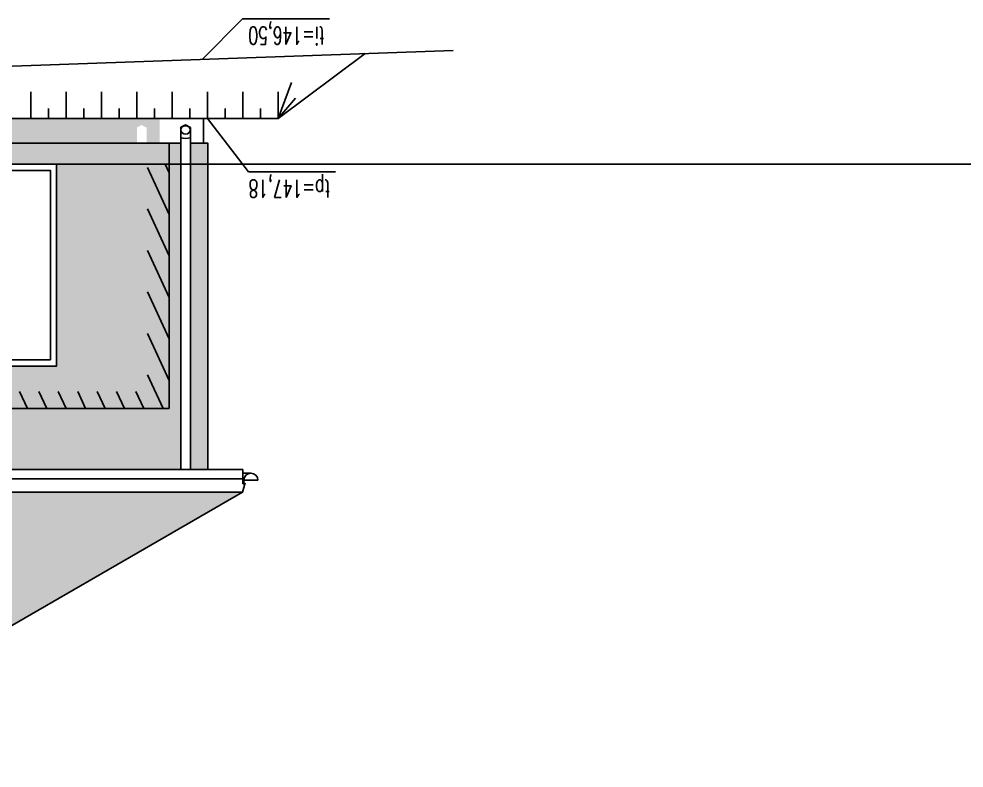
# Model space of a CAD drawing. Header units: millimetres. Extents: x -24587 to 37983, y -70862 to 338.
# Drawn here: x 11451 to 12529, y -59049 to -58195 of the extents above; entities that cross this region are included whole.
import ezdxf
from ezdxf.enums import TextEntityAlignment as Align

# ---------------------------------------------------------------- set-up
doc = ezdxf.new("R2010")
doc.units = ezdxf.units.MM
doc.header["$LTSCALE"] = 50
doc.layers.add('__NIEDRUK__', color=54, linetype='Continuous', plot=False)
for name, color, linetype in [('A-DRZWI_OKNA', 13, 'Continuous'), ('A-SCHODY', 140, 'Continuous'), ('K-CIENKIE', 8, 'Continuous'), ('K-HATCH', 8, 'Continuous'), ('K-HATCH243', 243, 'Continuous'), ('K-LINIA', 254, 'Continuous'), ('K-SRUBY', 3, 'Continuous'), ('K-TEXT 2mm', 254, 'Continuous')]:
    doc.layers.add(name, color=color, linetype=linetype)
doc.styles.add('text 2mm', font='romans.shx', dxfattribs={"width": 0.65})

# ---------------------------------------------------------------- blocks, each defined once
blk = doc.blocks.new('A$Cb5ab7b4c')
for points in [[(-5.5, 4.8), (-5.5, 346.8), (-5.5, 359.2), (-5.5, 392.1)], [(5.5, 4.8), (5.5, 353.8), (5.5, 366.2), (5.5, 392.1)]]:
    blk.add_lwpolyline(points)
blk.add_ellipse((0, 8.6), major_axis=(-10.9, 0), ratio=0.545455, start_param=4.184475, end_param=5.240303)
at = {"extrusion": (0, 0, -1)}
blk.add_ellipse((0, 4.8), major_axis=(-5.5, 0), ratio=0.866025, start_param=1.570796326790928, end_param=7.853981633970514, dxfattribs=at)
blk = doc.blocks.new('A$Ccb614bb5')
blk.add_lwpolyline([(-9, 0), (0, 0), (0, 12), (-1, 12), (-1, 8), (-17, 8)])
blk.add_arc((-9, 8), 8, 180, 0)

msp = doc.modelspace()

# ---------------------------------------------------------------- hatches: boundary and pattern name
at = {"layer": 'K-HATCH'}
h = msp.add_hatch(dxfattribs=at)
h.set_pattern_fill('GRAVEL', color=256, angle=-180, style=0)
h.set_pattern_definition([(228.0127875, (18.288, 25.4), (-203.200000016, -228.599999986), [3.417214, -338.304836]), (184.969741, (16.002, 22.86), (304.79999988, 25.400001447), [5.864047, -580.540489]), (132.510447, (10.16, 22.352), (254.000000107, -279.399999902), [4.134815, -409.347228]), (267.273689, (0.254, 16.002), (25.400000053, 507.999999997), [5.340045, -528.664374]), (292.8336542, (-7e-14, 10.668), (-127.00000001, 304.799999996), [5.236337, -518.398077]), (357.273689, (2.032, 5.842), (-507.999999997, 25.400000053), [5.340045, -528.664374]), (37.6942405, (7.366, 5.588), (-330.199999985, -254.000000019), [7.061937, -699.131153]), (72.2553284, (12.954, 9.906), (177.800000048, 558.799999985), [6.667195, -660.052566]), (121.4295656, (14.986, 16.256), (-203.20000003, 330.199999982), [5.35813, -530.455457]), (175.2363583, (12.192, 20.828), (279.399999996, -25.400000044), [6.117133, -299.73937]), (222.3974378, (6.096, 21.336), (-304.79999999, -279.400000011), [7.910779, -783.167725]), (138.814075, (25.4, 15.748), (-177.79999999, 152.40000001), [2.700045, -267.305658]), (171.4692344, (23.368, 17.526), (330.20000001, -50.799999942), [5.13682, -508.54639]), (225, (18.288, 18.288), (2e-13, -25.4), [3.592093, -32.328931]), (203.1985905, (16.51, 21.336), (127, 50.8), [1.934413, -191.506224]), (291.8014095, (14.732, 20.574), (-25.4, 76.2), [2.735656, -134.04753]), (30.9637565, (15.748, 18.034), (76.2, 50.8), [4.443197, -143.662982]), (161.565051, (19.558, 20.32), (50.8, -25.4), [3.212871, -77.108981]), (16.3895403, (-1e-13, 20.574), (254, 76.2), [4.50088, -445.588267]), (70.346176, (4.318, 21.844), (-101.60000001, -279.399999997), [3.775989, -373.822157]), (293.1985905, (19.558, 25.4), (-50.8, 127), [3.868801, -189.571836]), (343.6104597, (21.082, 21.844), (-254.000000005, 76.199999982), [4.50088, -445.588267]), (339.443955, (-3e-14, 4.826), (-127, 50.8), [4.340352, -212.677343]), (294.7751406, (4.064, 3.302), (-127.00000015, 279.39999993), [3.636721, -360.035934]), (66.8014095, (19.812, 1e-13), (50.8, 127), [3.868801, -189.571836]), (17.3540246, (21.336, 3.556), (-330.199999993, -101.60000002), [4.257827, -421.52376]), (69.443955, (7.366, 5e-14), (-50.8, -127), [2.170176, -214.847519]), (101.309932, (18.288, 1e-13), (-25.4, 101.6), [1.295146, -128.21995]), (165.963757, (18.034, 1.27), (76.2, -25.4), [5.236337, -99.490546]), (186.009006, (12.954, 2.54), (254, 25.400000013), [4.85267, -480.413649]), (303.690068, (15.748, 15.748), (-25.4, 50.8), [3.663239, -87.917764]), (353.1572266, (17.78, 12.7), (431.800000003, -50.799999977), [6.395568, -633.160091]), (60.945396, (24.13, 11.938), (-101.6, -177.8), [2.615082, -258.893923]), (90, (25.4, 14.224), (-25.4, 25.4), [1.524, -23.876]), (120.256437, (12.446, 3.302), (101.59999999, -177.800000007), [3.52867, -349.339408]), (48.0127875, (10.668, 6.35), (203.200000017, 228.599999985), [6.834429, -334.887622]), (4e-13, (15.24, 11.43), (25.4, 25.4), [6.604, -18.796]), (325.3048465, (21.844, 11.43), (254.000000096, -177.799999863), [4.016096, -397.593167]), (254.054604, (25.146, 9.144), (-25.4, -101.6), [3.698291, -181.2165]), (207.6459754, (24.13, 5.588), (-482.600000018, -253.999999966), [6.021451, -596.124644]), (175.4260787, (18.796, 2.794), (-330.2, 25.4), [6.370295, -630.658465])])
edge = h.paths.add_edge_path()
edge.add_ellipse((9427.839, -58331.669), major_axis=(-5.5, 0), ratio=0.8660254, start_angle=0, end_angle=360, ccw=False)
edge.add_line((9436.956, -58320.016), (9437.258, -58318.358))
edge.add_line((9437.258, -58318.358), (9442.491, -58315.155))
edge.add_line((9442.491, -58315.155), (9447.7, -58319.169))
edge.add_line((9447.7, -58319.169), (9447.7, -58336.659))
edge.add_line((9447.7, -58336.659), (11585.7, -58336.659))
edge.add_line((11585.7, -58336.659), (11585.7, -58321.423))
edge.add_line((11585.7, -58321.423), (11585.784, -58318.543))
edge.add_line((11585.784, -58318.543), (11590.998, -58315.888))
edge.add_line((11590.998, -58315.888), (11596.7, -58318.844))
edge.add_line((11596.7, -58318.844), (11596.7, -58336.659))
edge.add_line((11596.7, -58336.659), (11611.7, -58336.659))
edge.add_line((11611.7, -58336.659), (11611.7, -58308.659))
edge.add_line((11611.7, -58308.659), (9421.7, -58308.659))
edge.add_line((9421.7, -58308.659), (9421.7, -58336.659))
edge.add_line((9421.7, -58336.659), (9436.7, -58336.659))
edge.add_line((9436.7, -58336.659), (9436.7, -58321.423))
h = msp.add_hatch(dxfattribs=at)
h.set_pattern_fill('AR-SAND', color=256, scale=0.7, angle=-270)
h.set_pattern_definition([(307.5, (0, 0), (34.258927, 1.120022), [0, -27.0256, 0, -30.226, 0, -28.8925]), (277.5, (0, 0), (50.177757, -31.46663), [0, -14.5796, 0, -24.3586, 0, -9.3345]), (237.5, (-7e-14, 21.87), (0.100603, -55.369466), [0, -8.89, 0, -32.004, 0, -41.783]), (227.5, (-7e-14, 21.87), (15.605053, -53.44895), [0, -4.445, 0, -20.9804, 0, -24.003])])
h.paths.add_polyline_path([(11635.7, -58708.711), (11635.7, -58336.659), (9447.7, -58336.659), (9447.7, -58708.711)])
h.paths.add_polyline_path([(11494.2, -58590.659), (11144.2, -58590.659), (11144.2, -58360.659), (11494.2, -58360.659)], flags=16)
h.paths.add_polyline_path([(10918.265, -58590.659), (10798.265, -58590.659), (10798.265, -58390.659), (10918.265, -58390.659)], flags=16)
h.paths.add_polyline_path([(10556.092, -58590.659), (10436.092, -58590.659), (10436.092, -58390.659), (10556.092, -58390.659)], flags=16)
h.paths.add_polyline_path([(10271.773, -58590.659), (10181.773, -58590.659), (10181.773, -58390.659), (10271.773, -58390.659)], flags=16)
h.paths.add_polyline_path([(9957.7, -58590.659), (9897.7, -58590.659), (9897.7, -58390.659), (9957.7, -58390.659)], flags=16)
h.paths.add_polyline_path([(9711.412, -58590.659), (9557.412, -58590.659), (9557.412, -58390.659), (9711.412, -58390.659)], flags=16)
h.paths.add_polyline_path([(11646.7, -58336.659), (11646.7, -58708.711), (11666.7, -58708.711), (11666.7, -58336.659)])
h.paths.add_polyline_path([(9436.7, -58336.659), (9416.7, -58336.659), (9416.7, -58708.711), (9436.7, -58708.711)])
h = msp.add_hatch(dxfattribs=at)
h.set_pattern_fill('AR-B88', color=256, scale=0.1, angle=180)
h.set_pattern_definition([(180, (2e-11, 10309.14), (2e-13, -20.32), []), (270, (2e-11, 10309.139), (10.16, -20.32), [20.32, -20.32])])
h.paths.add_polyline_path([(9377.268, -58734.554), (9921.7, -59048.882), (11161.7, -59048.882), (11706.132, -58734.554)])
at = {"layer": 'K-HATCH243'}
h = msp.add_hatch(dxfattribs=at)
h.set_pattern_fill('ANSI31', color=256, scale=160, angle=160)
h.set_pattern_definition([(295, (-93161.59, -284799.867), (18.1261557, 8.4523652), [])])
h.paths.add_polyline_path([(11622.7, -58360.659), (11597.7, -58360.659), (11597.7, -58619.637), (9463.7, -58619.637), (9463.7, -58639.159), (11622.7, -58639.159)])

# ---------------------------------------------------------------- linework, layer by layer
at = {"layer": '__NIEDRUK__'}
msp.add_line((15853.596, -58360.659), (7826.247, -58360.659), dxfattribs=at)
at = {"layer": '__NIEDRUK__', "elevation": 0}
for points in [[(9436.7, -58336.659), (9421.7, -58336.659), (9421.7, -58308.659), (11661.7, -58308.659), (11661.7, -58336.659), (11646.7, -58336.659), (11646.7, -58318.844), (11640.998, -58315.888), (11635.784, -58318.543), (11635.7, -58321.423), (11635.7, -58336.659), (9447.7, -58336.659), (9447.7, -58319.169), (9442.491, -58315.155), (9437.258, -58318.358), (9436.7, -58321.423)], [(11635.7, -58708.711), (9447.7, -58708.711), (9447.7, -58336.659), (11635.7, -58336.659)], [(11666.7, -58708.711), (11646.7, -58708.711), (11646.7, -58336.659), (11666.7, -58336.659)]]:
    msp.add_lwpolyline(points, close=True, dxfattribs=at)
at = {"layer": '__NIEDRUK__'}
msp.add_lwpolyline([(11144.2, -58360.659), (11494.2, -58360.659), (11494.2, -58590.659), (11144.2, -58590.659)], close=True, dxfattribs=at)
at = {"layer": 'A-DRZWI_OKNA'}
for points in [[(11144.2, -58590.659), (11144.2, -58360.659), (11494.2, -58360.659), (11494.2, -58590.659)], [(11487.2, -58583.659), (11487.2, -58367.659), (11322.7, -58367.659), (11322.7, -58583.659)]]:
    msp.add_lwpolyline(points, close=True, dxfattribs=at)
at = {"layer": 'A-SCHODY'}
for points in [[(11946.198, -58230.902), (11165.889, -58258.659), (10614.714, -58268.659), (10219.764, -58269.134), (9229.997, -58271.545)], [(11746.7, -58308.659), (11845.959, -58234.467)], [(9336.7, -58308.659), (11746.7, -58308.659)]]:
    msp.add_lwpolyline(points, dxfattribs=at)
at = {"layer": 'K-CIENKIE'}
for points in [[(11746.7, -58308.659), (11761.818, -58267.636)], [(11464.823, -58308.659), (11464.823, -58278.142)], [(11505.091, -58308.659), (11505.091, -58278.142)], [(11545.359, -58308.659), (11545.359, -58278.142)], [(11585.627, -58308.659), (11585.627, -58278.142)], [(11625.895, -58308.659), (11625.895, -58278.142)], [(11666.163, -58308.659), (11666.163, -58278.142)], [(11706.432, -58308.659), (11706.432, -58278.142)], [(11746.7, -58308.659), (11746.7, -58278.142)], [(11746.7, -58308.659), (11766.503, -58285.44)], [(11484.957, -58308.659), (11484.957, -58296.912)], [(11525.225, -58308.659), (11525.225, -58296.912)], [(11565.493, -58308.659), (11565.493, -58296.912)], [(11605.761, -58308.659), (11605.761, -58296.912)], [(11646.029, -58308.659), (11646.029, -58296.912)], [(11686.298, -58308.659), (11686.298, -58296.912)], [(11726.566, -58308.659), (11726.566, -58296.912)]]:
    msp.add_lwpolyline(points, dxfattribs=at)
at = {"layer": 'K-LINIA'}
for p, q in [((9421.7, -58308.659), (11661.7, -58308.659)), ((11661.7, -58336.659), (11661.7, -58308.659)), ((9447.7, -58336.659), (11635.7, -58336.659)), ((11622.7, -58336.659), (11622.7, -58639.159)), ((11646.7, -58336.659), (11666.7, -58336.659)), ((11666.7, -58336.659), (11666.7, -58708.711))]:
    msp.add_line(p, q, dxfattribs=at)
msp.add_lwpolyline([(9460.7, -58639.159), (11622.7, -58639.159)], dxfattribs=at)
at = {"layer": 'K-SRUBY'}
msp.add_line((11706.68, -58708.711), (11706.68, -58712.711), dxfattribs=at)
at = {"layer": 'K-SRUBY', "elevation": 0}
for points in [[(9376.72, -58708.711), (11706.68, -58708.711)], [(9374.288, -58723.841), (9377.268, -58734.554), (9921.7, -59048.882), (11161.7, -59048.882), (11706.132, -58734.554), (11709.112, -58723.841)], [(9376.731, -58719.013), (11706.691, -58719.013)], [(9377.268, -58734.554), (11706.132, -58734.554)]]:
    msp.add_lwpolyline(points, dxfattribs=at)
at = {"layer": 'K-TEXT 2mm', "linetype": 'ByBlock', "lineweight": -2}
for points in [[(11660.25, -58241.074), (11705.997, -58194.977), (11805.13, -58194.977)], [(11666.163, -58308.659), (11712.968, -58369.422), (11812.101, -58369.422)]]:
    msp.add_lwpolyline(points, dxfattribs=at)

# ---------------------------------------------------------------- block references
at = {"layer": 'K-SRUBY', "xscale": -1, "rotation": 180}
msp.add_blockref('A$Cb5ab7b4c', (11641.2, -58316.659), dxfattribs=at)
at = {"layer": 'K-SRUBY', "rotation": 180}
msp.add_blockref('A$Ccb614bb5', (11706.68, -58712.711), dxfattribs=at)

# ---------------------------------------------------------------- texts
at = {"layer": 'K-TEXT 2mm', "lineweight": -2, "style": 'text 2mm', "width": 0.65}
for s, p in [('ti=146,50', (11756.262, -58214.006)), ('tp=147,18', (11759.551, -58388.451))]:
    msp.add_text(s, height=20, rotation=180, dxfattribs=at).set_placement(p, align=Align.MIDDLE_CENTER)

doc.saveas('drawing.dxf')
